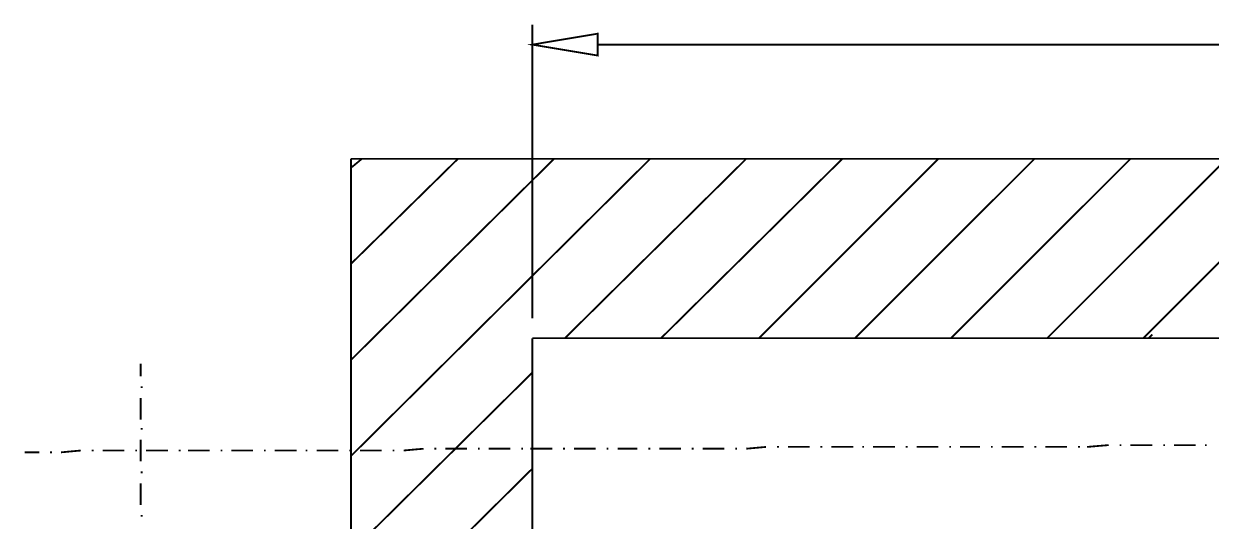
# Model space of a CAD drawing. Header units: metres. Extents: x -593 to 248, y 430 to 1024.
# Drawn here: x -285.05 to -257.27, y 824.42 to 836.06 of the extents above; entities that cross this region are included whole.
import ezdxf

# ---------------------------------------------------------------- set-up
doc = ezdxf.new("R2010")
doc.units = ezdxf.units.M
doc.header["$MEASUREMENT"] = 0
doc.layers.add('C00-00-00-BLACK', color=7, linetype='Continuous')
doc.layers.add('C00-7E-FF', color=150, linetype='Continuous')

msp = doc.modelspace()

# ---------------------------------------------------------------- linework, layer by layer
at = {"layer": 'C00-00-00-BLACK', "const_width": 0.0423}
for points in [[(-277.396, 832.685), (-277.141, 832.896)], [(-277.396, 830.439), (-274.894, 832.896)], [(-277.396, 828.192), (-272.645, 832.896)], [(-277.396, 825.945), (-270.396, 832.896)], [(-277.396, 832.896), (-277.396, 765.245)], [(-221.711, 832.896), (-277.396, 832.896)], [(-272.392, 828.7), (-268.15, 832.896)], [(-270.143, 828.7), (-265.901, 832.896)], [(-267.854, 828.7), (-263.655, 832.896)], [(-265.605, 828.7), (-261.406, 832.896)], [(-263.359, 828.7), (-259.16, 832.896)], [(-261.11, 828.7), (-256.911, 832.896)], [(-258.861, 828.7), (-254.665, 832.896)], [(-258.734, 828.7), (-258.65, 828.785)], [(-273.154, 828.7), (-273.154, 769.484)], [(-273.154, 828.7), (-225.952, 828.7)], [(-282.316, 828.107), (-282.316, 827.811)], [(-277.396, 823.699), (-273.154, 827.896)], [(-282.316, 827.555), (-282.274, 827.555)], [(-282.316, 827.301), (-282.316, 826.792)], [(-282.316, 826.58), (-282.274, 826.58)], [(-282.316, 826.327), (-282.316, 825.818)], [(-284.69, 826.03), (-285.031, 826.03)], [(-284.436, 826.03), (-284.393, 826.03)], [(-283.717, 826.073), (-284.182, 826.03)], [(-283.462, 826.073), (-283.417, 826.073)], [(-282.697, 826.073), (-283.205, 826.073)], [(-282.443, 826.073), (-282.4, 826.073)], [(-281.679, 826.073), (-282.19, 826.073)], [(-281.425, 826.073), (-281.382, 826.073)], [(-280.706, 826.073), (-281.213, 826.073)], [(-280.448, 826.073), (-280.407, 826.073)], [(-279.686, 826.073), (-280.195, 826.073)], [(-279.432, 826.073), (-279.389, 826.073)], [(-278.667, 826.073), (-279.179, 826.073)], [(-278.457, 826.073), (-278.414, 826.073)], [(-277.695, 826.073), (-278.202, 826.073)], [(-277.437, 826.073), (-277.396, 826.073)], [(-276.676, 826.073), (-277.183, 826.073)], [(-276.421, 826.073), (-276.379, 826.073)], [(-275.699, 826.115), (-276.165, 826.073)], [(-275.446, 826.115), (-275.403, 826.115)], [(-274.681, 826.115), (-275.191, 826.115)], [(-274.427, 826.115), (-274.385, 826.115)], [(-273.665, 826.115), (-274.172, 826.115)], [(-273.41, 826.115), (-273.369, 826.115)], [(-272.688, 826.115), (-273.197, 826.115)], [(-272.434, 826.115), (-272.392, 826.115)], [(-271.67, 826.115), (-272.18, 826.115)], [(-271.416, 826.115), (-271.374, 826.115)], [(-270.696, 826.115), (-271.161, 826.115)], [(-270.439, 826.115), (-270.396, 826.115)], [(-269.677, 826.115), (-270.185, 826.115)], [(-269.423, 826.115), (-269.381, 826.115)], [(-268.659, 826.115), (-269.169, 826.115)], [(-268.405, 826.115), (-268.362, 826.115)], [(-267.685, 826.157), (-268.15, 826.115)], [(-267.428, 826.157), (-267.385, 826.157)], [(-266.666, 826.157), (-267.175, 826.157)], [(-266.413, 826.157), (-266.37, 826.157)], [(-265.648, 826.157), (-266.156, 826.157)], [(-265.436, 826.157), (-265.394, 826.157)], [(-264.671, 826.157), (-265.182, 826.157)], [(-264.417, 826.157), (-264.375, 826.157)], [(-263.655, 826.157), (-264.164, 826.157)], [(-263.402, 826.157), (-263.359, 826.157)], [(-262.679, 826.157), (-263.145, 826.157)], [(-262.424, 826.157), (-262.383, 826.157)], [(-261.661, 826.157), (-262.171, 826.157)], [(-261.406, 826.157), (-261.364, 826.157)], [(-260.644, 826.157), (-261.153, 826.157)], [(-260.388, 826.157), (-260.345, 826.157)], [(-259.668, 826.2), (-260.175, 826.157)], [(-259.413, 826.2), (-259.372, 826.2)], [(-258.65, 826.2), (-259.16, 826.2)], [(-258.395, 826.2), (-258.354, 826.2)], [(-257.633, 826.2), (-258.142, 826.2)], [(-257.42, 826.2), (-257.377, 826.2)], [(-277.396, 821.45), (-273.154, 825.649)], [(-282.316, 825.562), (-282.274, 825.562)], [(-282.316, 825.308), (-282.316, 824.8)], [(-282.316, 824.546), (-282.274, 824.546)]]:
    msp.add_lwpolyline(points, dxfattribs=at)
at = {"layer": 'C00-7E-FF', "const_width": 0.0423}
for points in [[(-273.154, 829.165), (-273.154, 836.034)], [(-271.627, 835.567), (-252.882, 835.567)]]:
    msp.add_lwpolyline(points, dxfattribs=at)
msp.add_lwpolyline([(-271.627, 835.823), (-271.627, 835.312), (-273.154, 835.567), (-271.627, 835.823)], close=True, dxfattribs=at)
at = {"layer": 'C00-7E-FF'}
msp.add_lwpolyline([(-271.627, 835.823), (-271.627, 835.312), (-273.154, 835.567), (-271.627, 835.823)], close=True, dxfattribs=at)

doc.saveas('drawing.dxf')
